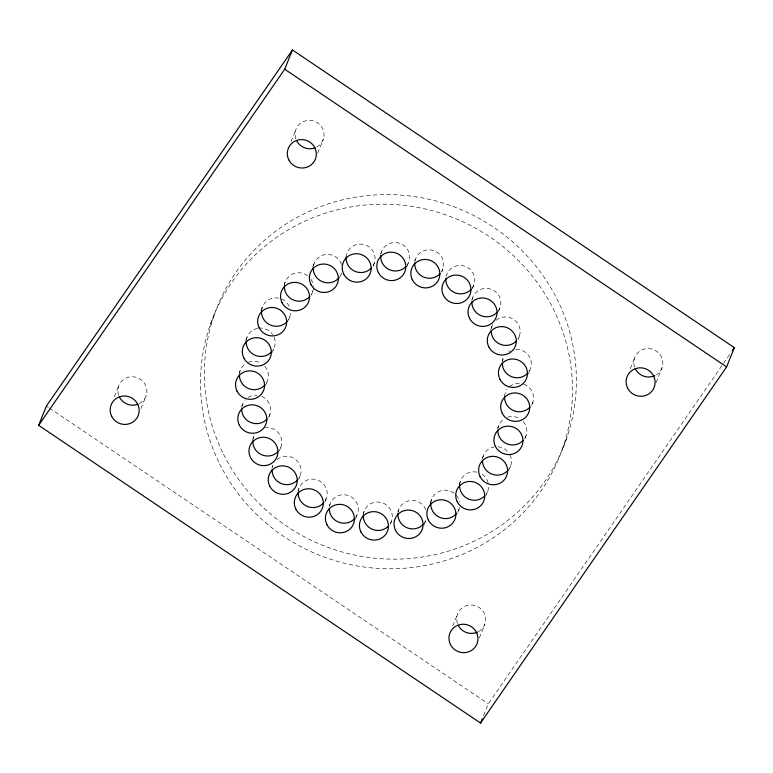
<?xml version="1.0" encoding="UTF-8"?>
<svg xmlns="http://www.w3.org/2000/svg" width="773" height="773" viewBox="0 0 773 773"><rect width="100%" height="100%" fill="white"/><g stroke="black" fill="none" stroke-linecap="round" stroke-linejoin="round"><path stroke-width="0.58" stroke-dasharray="3.87 2.9" d="M114.356 396.829L118.656 386.133M140.976 408.627L146.136 395.795M210.362 324.563L214.227 314.94M291.083 141.478L295.817 129.709M317.703 153.286L323.298 139.372M245.65 340.642L246.945 337.434M260.994 310.456L262.279 307.239M239.311 372.77L240.171 370.634M284.29 284.271L285.15 282.126M241.582 406.733L242.442 404.588M272.28 352.44L274.425 347.096M288.474 320.119L289.769 316.911M312.698 267.004L313.993 263.796M265.506 385.65L267.661 380.297M252.732 439.122L253.592 436.987M311.345 294.996L312.64 291.788M268.637 417.459L269.932 414.251M340.188 276.666L341.473 273.458A14.571 14.165 21.9 0 1 340.304 275.98M271.999 467.742L272.859 465.607A14.571 14.165 21.9 0 0 272.376 467.394M279.353 450.93L281.072 446.649M373.03 266.366L374.325 263.158M380.587 254.066L381.447 251.93M298.629 479.55L300.349 475.269M298.078 490.652L298.938 488.507M406.782 266.946L408.936 261.593M414.608 261.342L415.468 259.206M324.708 502.45L326.428 498.17M329.192 506.267L330.052 504.131M441.663 272.077L442.948 268.869M355.387 519.147L357.532 513.794M363.204 513.552L364.064 511.407M472.342 288.773L474.062 284.493M471.791 299.876L472.651 297.731M390.259 524.278L391.553 521.07M397.815 511.987L398.675 509.842M490.633 329.569L491.928 326.351M498.421 311.674L500.141 307.393M430.232 502.75L431.527 499.542M424.01 524.857L426.165 519.504A14.571 14.165 21.9 0 1 424.483 522.799M502.208 360.885L503.068 358.749M459.075 484.42L460.36 481.212M518.113 339.231L519.408 336.013M457.713 512.412L459.007 509.204M481.946 459.307L483.231 456.089M497.715 428.049L498.575 425.904M528.403 373.765L530.558 368.412M486.13 495.155L487.85 490.874M531.534 405.574L532.829 402.366M509.426 468.969L510.721 465.761M524.77 438.774L526.055 435.566M452.717 626.14L457.442 614.371M479.337 637.938L484.932 624.033M562.638 448.437L566.512 438.803M483.56 715.556L488.294 703.788L730.234 353.609M630.304 368.653L634.604 357.947M656.064 382.596L662.084 367.61M46.39 406.086L48.39 407.439M49.395 408.105L488.294 703.788M482.739 457.877A14.571 14.165 21.9 0 1 494.14 446.929M497.928 446.755A14.571 14.165 21.9 0 1 509.04 453.258M509.987 454.882A14.571 14.165 21.9 0 1 509.04 469.056M459.626 484.835A14.571 14.165 21.9 0 1 478.767 472.67M482.168 474.371A14.571 14.165 21.9 0 1 488.121 482.632M488.584 487.251A14.571 14.165 21.9 0 1 486.169 494.169M430.783 503.165A14.571 14.165 21.9 0 1 455.529 494.517M456.176 495.203A14.571 14.165 21.9 0 1 459.5 501.87M459.5 507.417A14.571 14.165 21.9 0 1 457.829 511.726M398.037 512.547A14.571 14.165 21.9 0 1 426.165 510.364M363.329 515.031A14.571 14.165 21.9 0 1 382.471 502.865A14.571 14.165 21.9 0 1 389.872 524.365M329.559 505.919A14.571 14.165 21.9 0 1 349.348 495.928A14.571 14.165 21.9 0 1 355.86 517.089M252.945 439.692A14.571 14.165 21.9 0 1 254.771 434.465M264.501 427.817A14.571 14.165 21.9 0 1 279.401 449.944M277.034 459.568A14.571 14.165 21.9 0 1 298.668 478.564M298.204 492.14A14.571 14.165 21.9 0 1 317.345 479.965A14.571 14.165 21.9 0 1 324.747 501.474M239.437 374.258A14.571 14.165 21.9 0 1 245.853 363.494M248.355 362.228A14.571 14.165 21.9 0 1 261.177 363.291M264.83 366.296A14.571 14.165 21.9 0 1 265.98 383.592M246.297 340.139A14.571 14.165 21.9 0 1 257.853 328.264M258.781 328.129A14.571 14.165 21.9 0 1 272.753 334.593M274.086 337.076A14.571 14.165 21.9 0 1 272.753 350.391M241.949 406.376A14.571 14.165 21.9 0 1 245.273 399.834M248.123 397.448A14.571 14.165 21.9 0 1 257.138 395.254M261.738 396.385A14.571 14.165 21.9 0 1 268.753 416.773M472.158 299.518A14.571 14.165 21.9 0 1 491.947 289.527A14.571 14.165 21.9 0 1 498.459 310.688M313.5 265.583A14.571 14.165 21.9 0 1 341.753 265.216M261.545 310.872A14.571 14.165 21.9 0 1 278.86 298.185M281.575 299.045A14.571 14.165 21.9 0 1 290.039 308.669M290.503 313.278A14.571 14.165 21.9 0 1 288.087 320.206M284.416 285.749A14.571 14.165 21.9 0 1 308.466 276.454M310.959 279.285A14.571 14.165 21.9 0 1 313.374 286.3M313.374 288.165A14.571 14.165 21.9 0 1 310.959 295.083M491.435 328.139A14.571 14.165 21.9 0 1 493.097 323.839M496.092 320.312A14.571 14.165 21.9 0 1 517.736 339.318M414.975 260.994A14.571 14.165 21.9 0 1 434.32 250.829A14.571 14.165 21.9 0 1 441.779 271.391M446.089 276.618A14.571 14.165 21.9 0 1 465.868 266.627A14.571 14.165 21.9 0 1 472.38 287.788M502.334 362.373A14.571 14.165 21.9 0 1 504.247 356.227M508.75 351.599A14.571 14.165 21.9 0 1 510.393 350.7M515.862 349.377A14.571 14.165 21.9 0 1 528.877 371.707M497.831 429.537A14.571 14.165 21.9 0 1 504.257 418.763M507.648 417.188A14.571 14.165 21.9 0 1 519.572 418.56M523.224 421.565A14.571 14.165 21.9 0 1 524.886 438.088M380.954 253.718A14.571 14.165 21.9 0 1 400.743 243.727A14.571 14.165 21.9 0 1 407.255 264.888M346.101 257.119A14.571 14.165 21.9 0 1 364.798 244.799A14.571 14.165 21.9 0 1 373.146 265.68M504.605 396.327A14.571 14.165 21.9 0 1 507.02 389.408M509.513 386.664A14.571 14.165 21.9 0 1 520.036 383.36M523.746 384.162A14.571 14.165 21.9 0 1 531.65 404.888M118.656 395.274A14.571 14.165 21.9 0 1 127.139 377.611A14.571 14.165 21.9 0 1 145.682 385.485A14.571 14.165 21.9 0 1 138.811 403.835M295.817 138.85A14.571 14.165 21.9 0 1 304.002 121.303A14.571 14.165 21.9 0 1 322.573 128.502A14.571 14.165 21.9 0 1 316.804 146.996M634.604 367.088A14.571 14.165 21.9 0 1 642.498 349.657A14.571 14.165 21.9 0 1 661.07 356.179A14.571 14.165 21.9 0 1 656.412 374.76M457.442 623.511A14.571 14.165 21.9 0 1 465.636 605.955A14.571 14.165 21.9 0 1 484.198 613.163A14.571 14.165 21.9 0 1 478.439 631.647M223.542 454.311A186.728 181.568 21.9 0 0 545.033 481.067A186.728 181.568 21.9 0 0 402.54 195.231A186.728 181.568 21.9 0 0 223.542 454.311M219.667 463.935A186.728 181.568 21.9 0 0 541.168 490.7A186.728 181.568 21.9 0 0 398.665 204.864A186.728 181.568 21.9 0 0 219.667 463.935"/><path stroke-width="1.16" d="M38.65 425.343L46.39 406.086L292.445 49.955L734.35 347.657L726.61 366.914L480.555 723.045L38.65 425.343L284.706 69.212L292.445 49.955M480.555 723.045L482.275 718.764M732.292 350.633L734.35 347.657M284.706 69.212L726.61 366.914M508.489 469.8A14.571 14.165 21.9 0 1 482.468 460.65M485.019 495.628A14.571 14.165 21.9 0 1 459.626 484.835M456.785 513.243A14.571 14.165 21.9 0 1 430.783 503.165M423.333 524.258A14.571 14.165 21.9 0 1 397.94 513.465M388.722 525.824A14.571 14.165 21.9 0 1 363.329 515.031M354.701 518.548A14.571 14.165 21.9 0 1 329.279 508.682M278.241 451.393A14.571 14.165 21.9 0 1 252.858 440.61M297.518 480.023A14.571 14.165 21.9 0 1 272.125 469.23M323.597 502.923A14.571 14.165 21.9 0 1 298.204 492.14M264.83 385.051A14.571 14.165 21.9 0 1 239.437 374.258M271.594 351.841A14.571 14.165 21.9 0 1 246.201 341.057M267.1 419.005A14.571 14.165 21.9 0 1 241.707 408.212M497.31 312.147A14.571 14.165 21.9 0 1 471.916 301.354M339.25 277.497A14.571 14.165 21.9 0 1 313.258 267.419M309.809 296.542A14.571 14.165 21.9 0 1 284.416 285.749M516.577 340.767A14.571 14.165 21.9 0 1 491.155 330.902M287.537 320.95A14.571 14.165 21.9 0 1 261.545 310.872M471.23 289.237A14.571 14.165 21.9 0 1 445.837 278.454M406.105 266.347A14.571 14.165 21.9 0 1 380.712 255.554M527.727 373.166A14.571 14.165 21.9 0 1 502.305 363.3M440.117 273.623A14.571 14.165 21.9 0 1 414.724 262.83M371.494 267.912A14.571 14.165 21.9 0 1 346.101 257.119M523.224 440.32A14.571 14.165 21.9 0 1 497.802 430.455M529.998 407.12A14.571 14.165 21.9 0 1 504.605 396.327M137.952 404.202A14.571 14.165 21.9 0 1 119.38 397.003M315.113 147.788A14.571 14.165 21.9 0 1 296.542 140.58M654.77 375.659A14.571 14.165 21.9 0 1 635.329 368.818M477.608 632.072A14.571 14.165 21.9 0 1 458.167 625.241M243.795 357.938A14.571 14.165 21.9 0 0 268.878 360.025A14.571 14.165 21.9 0 0 257.767 337.724A14.571 14.165 21.9 0 0 243.795 357.938M237.031 391.138A14.571 14.165 21.9 0 0 262.115 393.225A14.571 14.165 21.9 0 0 250.993 370.924A14.571 14.165 21.9 0 0 237.031 391.138M239.301 425.092A14.571 14.165 21.9 0 0 264.385 427.179A14.571 14.165 21.9 0 0 253.264 404.878A14.571 14.165 21.9 0 0 239.301 425.092M250.452 457.481A14.571 14.165 21.9 0 0 275.526 459.568A14.571 14.165 21.9 0 0 264.414 437.276A14.571 14.165 21.9 0 0 250.452 457.481M269.719 486.111A14.571 14.165 21.9 0 0 294.803 488.198A14.571 14.165 21.9 0 0 283.681 465.897A14.571 14.165 21.9 0 0 269.719 486.111M295.798 509.011A14.571 14.165 21.9 0 0 320.882 511.098A14.571 14.165 21.9 0 0 309.76 488.797A14.571 14.165 21.9 0 0 295.798 509.011M326.902 524.635A14.571 14.165 21.9 0 0 351.986 526.722A14.571 14.165 21.9 0 0 340.874 504.421A14.571 14.165 21.9 0 0 326.902 524.635M360.923 531.911A14.571 14.165 21.9 0 0 386.007 533.998A14.571 14.165 21.9 0 0 374.886 511.697A14.571 14.165 21.9 0 0 360.923 531.911M395.534 530.346A14.571 14.165 21.9 0 0 420.618 532.433A14.571 14.165 21.9 0 0 409.497 510.132A14.571 14.165 21.9 0 0 395.534 530.346M428.377 520.045A14.571 14.165 21.9 0 0 453.461 522.133A14.571 14.165 21.9 0 0 442.34 499.831A14.571 14.165 21.9 0 0 428.377 520.045M457.22 501.716A14.571 14.165 21.9 0 0 482.304 503.803A14.571 14.165 21.9 0 0 471.182 481.502A14.571 14.165 21.9 0 0 457.22 501.716M480.091 476.593A14.571 14.165 21.9 0 0 505.175 478.68A14.571 14.165 21.9 0 0 494.053 456.389A14.571 14.165 21.9 0 0 480.091 476.593M495.425 446.408A14.571 14.165 21.9 0 0 520.509 448.495A14.571 14.165 21.9 0 0 509.397 426.194A14.571 14.165 21.9 0 0 495.425 446.408M502.199 413.207A14.571 14.165 21.9 0 0 527.283 415.294A14.571 14.165 21.9 0 0 516.161 392.993A14.571 14.165 21.9 0 0 502.199 413.207M499.928 379.253A14.571 14.165 21.9 0 0 525.012 381.34A14.571 14.165 21.9 0 0 513.89 359.039A14.571 14.165 21.9 0 0 499.928 379.253M488.778 346.855A14.571 14.165 21.9 0 0 513.861 348.942A14.571 14.165 21.9 0 0 502.74 326.641A14.571 14.165 21.9 0 0 488.778 346.855M469.511 318.234A14.571 14.165 21.9 0 0 494.594 320.322A14.571 14.165 21.9 0 0 483.473 298.02A14.571 14.165 21.9 0 0 469.511 318.234M443.431 295.334A14.571 14.165 21.9 0 0 468.515 297.421A14.571 14.165 21.9 0 0 457.394 275.12A14.571 14.165 21.9 0 0 443.431 295.334M412.318 279.71A14.571 14.165 21.9 0 0 437.402 281.797A14.571 14.165 21.9 0 0 426.29 259.496A14.571 14.165 21.9 0 0 412.318 279.71M378.306 272.434A14.571 14.165 21.9 0 0 403.38 274.521A14.571 14.165 21.9 0 0 392.269 252.22A14.571 14.165 21.9 0 0 378.306 272.434M343.695 274A14.571 14.165 21.9 0 0 368.769 276.087A14.571 14.165 21.9 0 0 357.657 253.786A14.571 14.165 21.9 0 0 343.695 274M310.852 284.3A14.571 14.165 21.9 0 0 335.926 286.387A14.571 14.165 21.9 0 0 324.815 264.086A14.571 14.165 21.9 0 0 310.852 284.3M282.01 302.63A14.571 14.165 21.9 0 0 307.094 304.717A14.571 14.165 21.9 0 0 295.972 282.416A14.571 14.165 21.9 0 0 282.01 302.63M259.139 327.742A14.571 14.165 21.9 0 0 284.222 329.829A14.571 14.165 21.9 0 0 273.101 307.538A14.571 14.165 21.9 0 0 259.139 327.742M111.641 416.261A14.571 14.165 21.9 0 0 136.715 418.348A14.571 14.165 21.9 0 0 125.603 396.047A14.571 14.165 21.9 0 0 111.641 416.261M288.802 159.847A14.571 14.165 21.9 0 0 313.877 161.934A14.571 14.165 21.9 0 0 302.765 139.633A14.571 14.165 21.9 0 0 288.802 159.847M627.589 388.085A14.571 14.165 21.9 0 0 652.673 390.172A14.571 14.165 21.9 0 0 641.551 367.871A14.571 14.165 21.9 0 0 627.589 388.085M450.427 644.498A14.571 14.165 21.9 0 0 475.511 646.586A14.571 14.165 21.9 0 0 464.389 624.284A14.571 14.165 21.9 0 0 450.427 644.498"/></g></svg>
